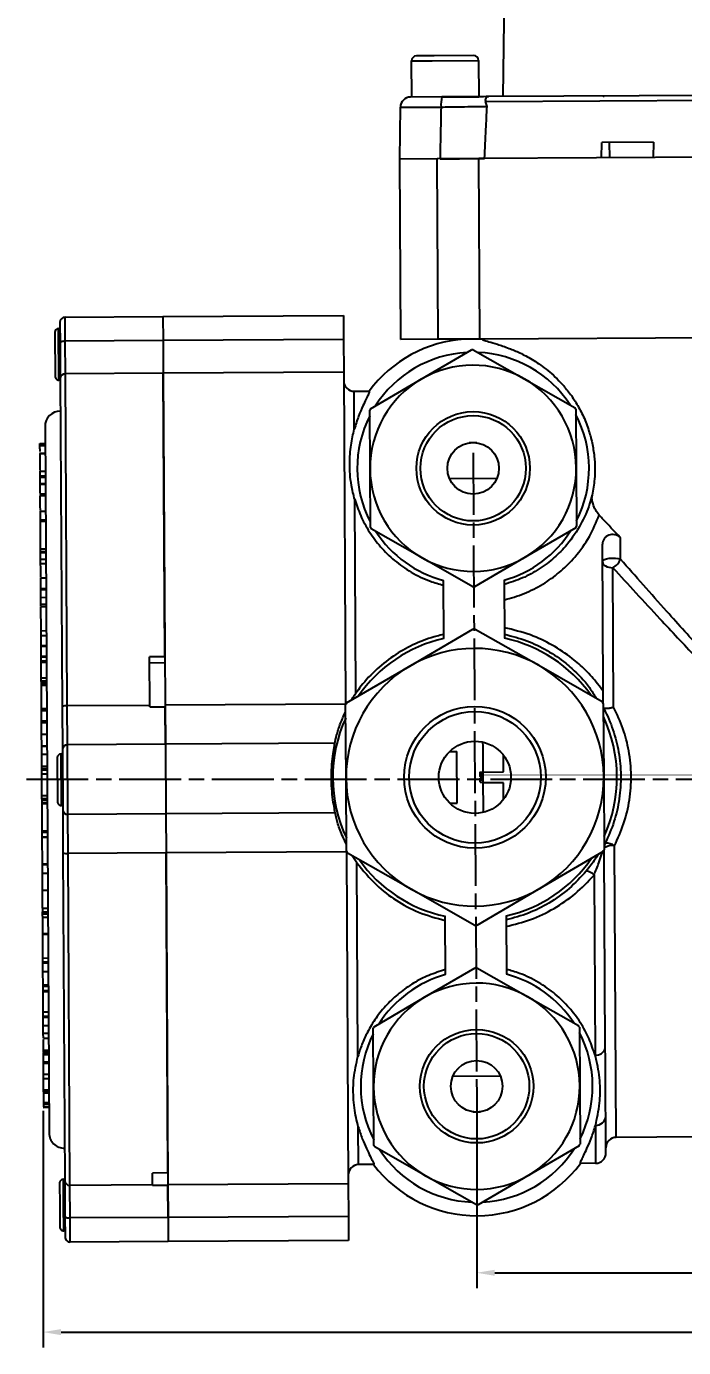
# Model space of a CAD drawing. Header units: millimetres. Extents: x 5231 to 7653, y 7068 to 7959.
# Drawn here: x 6665.6 to 6793.1, y 7515.7 to 7772 of the extents above; entities that cross this region are included whole.
import ezdxf

# ---------------------------------------------------------------- set-up
doc = ezdxf.new("R2010")
doc.units = ezdxf.units.MM
doc.linetypes.add('AM_ISO08W050', pattern=[18, 12, -1.5, 3, -1.5])
for name, color, linetype, lineweight in [('AM_5', 3, 'Continuous', 25), ('AM_7', 4, 'AM_ISO08W050', 25), ('标注', 3, 'Continuous', 13)]:
    doc.layers.add(name, color=color, linetype=linetype, lineweight=lineweight)
doc.styles.add('标注', font='txt.shx', dxfattribs={"height": 5})
doc.dimstyles.new('3.5-0.5', dxfattribs={"dimtxt": 5, "dimasz": 3.5, "dimexe": 3, "dimexo": 0.625, "dimtad": 1, "dimdsep": 46, "dimtxsty": '标注', "dimcen": 3.5, "dimaunit": 1, "dimadec": 0, "dimazin": 2, "dimtfac": 1, "dimtmove": 0, "dimatfit": 3, "dimfxl": 0, "dimarcsym": 0})
doc.dimstyles.new('3.5-0.5$0', dxfattribs={"dimtxt": 5, "dimasz": 3.5, "dimexe": 3, "dimexo": 0.625, "dimtad": 1, "dimdsep": 46, "dimtxsty": '标注', "dimcen": 3.5, "dimaunit": 1, "dimadec": 0, "dimazin": 2, "dimtfac": 1, "dimtmove": 0, "dimatfit": 3, "dimfxl": 0, "dimarcsym": 0})

# ---------------------------------------------------------------- blocks, each defined once
blk = doc.blocks.new('*D5')
at = {"layer": 'Defpoints', "color": 0, "transparency": 16777216}
for p in [(6668.88, 7562.23), (7037.01, 7563.74), (7037.01, 7518.71)]:
    blk.add_point(p, dxfattribs=at)
at = {"layer": '标注', "color": 0, "lineweight": -2, "transparency": 16777216}
for p, q in [((7037.01, 7563.12), (7037.01, 7515.71)), ((6668.88, 7561.61), (6668.88, 7515.71)), ((6672.38, 7518.71), (7033.51, 7518.71))]:
    blk.add_line(p, q, dxfattribs=at)
at = {"layer": '标注', "color": 0, "transparency": 16777216}
for points in [[(6672.38, 7519.29), (6672.38, 7518.12), (6668.88, 7518.71)], [(7033.51, 7519.29), (7033.51, 7518.12), (7037.01, 7518.71)]]:
    blk.add_solid(points, dxfattribs=at)
at = {"layer": '标注', "color": 0, "transparency": 16777216, "insert": (6852.94, 7521.83), "char_height": 5, "attachment_point": 5, "style": '标注'}
blk.add_mtext('370', dxfattribs=at)
blk = doc.blocks.new('*D9')
at = {"layer": 'AM_5', "color": 0, "lineweight": -2, "transparency": 16777216}
for p, q in [((6752.99, 7565.77), (6752.99, 7527.22)), ((6952.98, 7566.91), (6952.98, 7527.22)), ((6756.49, 7530.22), (6949.48, 7530.22))]:
    blk.add_line(p, q, dxfattribs=at)
at = {"layer": 'AM_5', "color": 0, "transparency": 16777216}
for points in [[(6756.49, 7530.8), (6756.49, 7529.63), (6752.99, 7530.22)], [(6949.48, 7530.8), (6949.48, 7529.63), (6952.98, 7530.22)]]:
    blk.add_solid(points, dxfattribs=at)
at = {"layer": 'Defpoints', "color": 0, "transparency": 16777216}
for p in [(6952.98, 7567.53), (6752.99, 7566.39), (6952.98, 7530.22)]:
    blk.add_point(p, dxfattribs=at)
at = {"layer": 'AM_5', "color": 0, "transparency": 16777216, "insert": (6852.98, 7533.34), "char_height": 5, "attachment_point": 5, "style": '标注'}
blk.add_mtext('200', dxfattribs=at)

msp = doc.modelspace()

# ---------------------------------------------------------------- linework, layer by layer
at = {"color": 7, "linetype": 'Continuous', "lineweight": 25}
for p, q in [((6758.149, 7758.355), (6759.67, 7887.892)), ((6740.35, 7765.254), (6744.368, 7765.277)), ((6740.39, 7758.254), (6740.35, 7765.254)), ((6744.744, 7766.279), (6741.344, 7766.259)), ((6744.368, 7765.277), (6753.35, 7765.328)), ((6752.344, 7766.322), (6744.744, 7766.279)), ((6753.35, 7765.328), (6753.39, 7758.328)), ((6746.258, 7758.287), (6740.174, 7758.252)), ((6746.258, 7758.287), (6753.39, 7758.328)), ((6754.7, 7757.388), (6837.08, 7757.858)), ((6754.998, 7756.442), (6754.7, 7757.388)), ((6839.818, 7758.821), (6755.322, 7758.339)), ((6738.068, 7746.24), (6738.186, 7756.276)), ((6738.186, 7756.276), (6746.08, 7756.321)), ((6777.209, 7746.464), (6777.303, 7749.464)), ((6787.298, 7749.521), (6777.303, 7749.464)), ((6778.726, 7749.472), (6778.744, 7746.473)), ((6787.298, 7749.521), (6787.204, 7746.521)), ((6835.068, 7746.794), (6753.395, 7746.328)), ((6745.349, 7746.282), (6738.068, 7746.24)), ((6745.349, 7746.282), (6738.068, 7746.24)), ((6738.268, 7711.241), (6738.068, 7746.24)), ((6753.395, 7746.328), (6745.349, 7746.282)), ((6745.549, 7711.282), (6745.349, 7746.282)), ((6753.595, 7711.328), (6753.395, 7746.328)), ((6692.132, 7715.677), (6727.132, 7715.877)), ((6727.132, 7715.877), (6727.158, 7711.209)), ((6671.895, 7713.362), (6672.145, 7713.363)), ((6671.952, 7703.362), (6671.895, 7713.362)), ((6672.138, 7714.563), (6672.161, 7710.543)), ((6673.133, 7715.569), (6692.132, 7715.677)), ((6673.159, 7710.901), (6673.133, 7715.569)), ((6692.132, 7715.677), (6692.159, 7711.009)), ((6671.149, 7712.608), (6671.198, 7704.108)), ((6692.159, 7711.009), (6673.159, 7710.901)), ((6673.195, 7704.578), (6673.159, 7710.901)), ((6727.158, 7711.209), (6692.159, 7711.009)), ((6692.159, 7711.009), (6692.195, 7704.687)), ((6727.158, 7711.209), (6727.194, 7704.887)), ((6745.549, 7711.282), (6738.268, 7711.241)), ((6753.595, 7711.328), (6745.549, 7711.282)), ((6835.268, 7711.795), (6753.595, 7711.328)), ((6672.161, 7710.543), (6672.201, 7703.589)), ((6742.202, 7703.515), (6752.006, 7709.25)), ((6752.334, 7709.252), (6762.202, 7703.63)), ((6672.202, 7703.363), (6671.952, 7703.362)), ((6672.201, 7703.589), (6672.564, 7639.998)), ((6692.195, 7704.687), (6673.195, 7704.578)), ((6673.563, 7640.183), (6673.195, 7704.578)), ((6727.194, 7704.887), (6692.195, 7704.687)), ((6692.195, 7704.687), (6692.563, 7640.291)), ((6692.509, 7649.677), (6692.195, 7704.687)), ((6727.194, 7704.887), (6727.562, 7640.491)), ((6732.399, 7697.78), (6742.202, 7703.515)), ((6762.202, 7703.63), (6772.071, 7698.007)), ((6729.216, 7701.189), (6732.128, 7701.206)), ((6729.257, 7693.848), (6729.216, 7701.189)), ((6732.302, 7686.138), (6732.237, 7697.496)), ((6772.236, 7697.724), (6772.301, 7686.366)), ((6669.254, 7694.346), (6670.036, 7557.349)), ((6668.273, 7691.036), (6669.273, 7691.042)), ((6668.275, 7690.645), (6668.273, 7691.036)), ((6668.275, 7690.645), (6669.275, 7690.65)), ((6753.012, 7691.201), (6751.534, 7691.193)), ((6668.158, 7689.182), (6669.283, 7689.189)), ((6668.284, 7689.092), (6669.284, 7689.098)), ((6668.303, 7685.719), (6669.303, 7685.725)), ((6668.308, 7684.774), (6668.303, 7685.719)), ((6732.366, 7674.78), (6732.302, 7686.138)), ((6772.301, 7686.366), (6772.366, 7675.009)), ((6668.308, 7684.774), (6669.308, 7684.779)), ((6668.31, 7684.496), (6668.308, 7684.774)), ((6668.31, 7684.496), (6669.31, 7684.502)), ((6668.317, 7683.331), (6668.31, 7684.496)), ((6668.317, 7683.331), (6669.317, 7683.337)), ((6668.317, 7683.188), (6668.317, 7683.331)), ((6668.317, 7683.188), (6669.317, 7683.194)), ((6668.327, 7681.479), (6668.317, 7683.188)), ((6747.701, 7684.294), (6756.924, 7684.347)), ((6748.868, 7682.708), (6748.775, 7682.707)), ((6748.868, 7682.617), (6748.868, 7682.708)), ((6668.325, 7681.818), (6668.2, 7681.818)), ((6668.203, 7681.33), (6669.328, 7681.336)), ((6668.334, 7680.225), (6668.209, 7680.224)), ((6668.33, 7680.986), (6669.33, 7680.992)), ((6729.55, 7642.63), (6729.335, 7680.207)), ((6668.347, 7677.943), (6669.347, 7677.948)), ((6668.357, 7676.257), (6668.347, 7677.943)), ((6668.357, 7676.257), (6669.357, 7676.263)), ((6668.358, 7676.014), (6668.357, 7676.257)), ((6668.358, 7676.014), (6669.358, 7676.02)), ((6668.389, 7670.649), (6668.358, 7676.014)), ((6668.376, 7672.938), (6668.251, 7672.937)), ((6742.4, 7668.875), (6732.532, 7674.498)), ((6772.204, 7674.724), (6762.4, 7668.989)), ((6780.918, 7668.607), (6780.885, 7672.778)), ((6668.394, 7669.794), (6668.269, 7669.794)), ((6668.389, 7670.649), (6669.389, 7670.655)), ((6668.392, 7670.106), (6669.392, 7670.112)), ((6668.393, 7669.904), (6668.392, 7670.106)), ((6668.393, 7669.904), (6669.393, 7669.91)), ((6668.401, 7668.627), (6668.393, 7669.904)), ((6777.549, 7643.004), (6777.386, 7671.511)), ((6668.276, 7668.612), (6669.401, 7668.619)), ((6668.401, 7668.627), (6669.401, 7668.632)), ((6668.405, 7667.814), (6669.405, 7667.819)), ((6752.269, 7663.252), (6742.4, 7668.875)), ((6762.4, 7668.989), (6752.596, 7663.254)), ((6668.421, 7664.985), (6669.421, 7664.99)), ((6668.433, 7662.927), (6668.421, 7664.985)), ((6746.59, 7653.218), (6746.526, 7664.514)), ((6758.325, 7664.582), (6758.389, 7653.285)), ((6779.566, 7639.926), (6779.412, 7666.977)), ((6668.433, 7662.927), (6669.433, 7662.933)), ((6668.434, 7662.746), (6668.433, 7662.927)), ((6668.434, 7662.746), (6669.434, 7662.752)), ((6668.443, 7661.221), (6668.434, 7662.746)), ((6668.443, 7661.169), (6668.318, 7661.168)), ((6668.443, 7661.221), (6669.443, 7661.226)), ((6668.45, 7659.893), (6668.443, 7661.221)), ((6668.45, 7659.893), (6669.45, 7659.899)), ((6668.452, 7659.596), (6668.45, 7659.893)), ((6668.453, 7659.421), (6669.453, 7659.427)), ((6668.48, 7654.754), (6668.453, 7659.421)), ((6668.463, 7657.637), (6668.338, 7657.636)), ((6668.473, 7655.969), (6668.348, 7655.968)), ((6668.48, 7654.754), (6669.48, 7654.76)), ((6668.485, 7653.8), (6668.48, 7654.754)), ((6740.02, 7647.9), (6752.275, 7655.069)), ((6752.684, 7655.072), (6765.02, 7648.043)), ((6668.485, 7653.8), (6669.485, 7653.806)), ((6668.496, 7651.874), (6668.485, 7653.8)), ((6668.496, 7651.874), (6669.496, 7651.88)), ((6668.497, 7651.757), (6668.496, 7651.874)), ((6668.497, 7651.757), (6669.497, 7651.762)), ((6668.508, 7649.794), (6668.497, 7651.757)), ((6668.508, 7649.794), (6669.508, 7649.799)), ((6668.509, 7649.697), (6668.508, 7649.794)), ((6668.509, 7649.697), (6669.509, 7649.703)), ((6668.513, 7648.936), (6668.509, 7649.697)), ((6692.509, 7649.677), (6689.509, 7649.66)), ((6689.563, 7640.274), (6689.509, 7649.66)), ((6668.52, 7647.79), (6668.395, 7647.789)), ((6668.513, 7648.936), (6669.513, 7648.942)), ((6668.515, 7648.647), (6668.513, 7648.936)), ((6668.515, 7648.647), (6669.515, 7648.653)), ((6668.532, 7645.592), (6668.515, 7648.647)), ((6689.516, 7648.543), (6692.515, 7648.561)), ((6727.766, 7640.732), (6740.02, 7647.9)), ((6765.02, 7648.043), (6777.355, 7641.015)), ((6668.532, 7645.592), (6669.532, 7645.598)), ((6668.532, 7645.556), (6668.532, 7645.592)), ((6668.535, 7645.003), (6669.535, 7645.008)), ((6668.538, 7644.618), (6668.535, 7645.003)), ((6668.538, 7644.618), (6669.538, 7644.623)), ((6668.538, 7644.5), (6668.538, 7644.618)), ((6668.538, 7644.5), (6669.538, 7644.506)), ((6668.54, 7644.195), (6668.538, 7644.5)), ((6668.54, 7644.195), (6669.54, 7644.2)), ((6668.566, 7639.694), (6668.54, 7644.195)), ((6668.566, 7639.573), (6668.441, 7639.572)), ((6668.566, 7639.694), (6669.566, 7639.699)), ((6668.566, 7639.564), (6668.566, 7639.694)), ((6668.566, 7639.564), (6669.566, 7639.57)), ((6668.568, 7639.258), (6668.566, 7639.564)), ((6668.568, 7639.258), (6669.568, 7639.264)), ((6668.58, 7637.266), (6668.568, 7639.258)), ((6672.564, 7639.998), (6672.612, 7631.669)), ((6689.563, 7640.274), (6673.563, 7640.183)), ((6673.606, 7632.611), (6673.563, 7640.183)), ((6689.564, 7639.987), (6689.563, 7640.274)), ((6689.564, 7639.987), (6692.564, 7640.004)), ((6727.562, 7640.491), (6692.563, 7640.291)), ((6692.563, 7640.291), (6692.606, 7632.719)), ((6692.606, 7632.719), (6692.564, 7640.004)), ((6727.644, 7626.179), (6727.563, 7640.376)), ((6777.562, 7640.661), (6777.643, 7626.464)), ((6668.58, 7637.266), (6669.58, 7637.272)), ((6668.581, 7636.96), (6668.58, 7637.266)), ((6668.581, 7636.96), (6669.581, 7636.966)), ((6668.594, 7634.678), (6668.581, 7636.96)), ((6668.594, 7634.678), (6669.594, 7634.684)), ((6668.607, 7632.389), (6668.594, 7634.678)), ((6668.607, 7632.389), (6669.607, 7632.395)), ((6668.608, 7632.36), (6668.607, 7632.389)), ((6668.608, 7632.36), (6669.608, 7632.366)), ((6668.617, 7630.777), (6668.608, 7632.36)), ((6672.612, 7631.669), (6672.678, 7620.061)), ((6692.606, 7632.719), (6673.606, 7632.611)), ((6673.683, 7619.13), (6673.606, 7632.611)), ((6725.469, 7632.907), (6692.606, 7632.719)), ((6692.606, 7632.719), (6692.683, 7619.239)), ((6747.716, 7631.293), (6749.161, 7631.302)), ((6749.218, 7621.302), (6749.161, 7631.302)), ((6754.151, 7633.157), (6754.155, 7632.33)), ((6754.155, 7632.33), (6754.184, 7627.33)), ((6668.617, 7630.777), (6669.617, 7630.783)), ((6668.63, 7628.489), (6668.617, 7630.777)), ((6671.621, 7630.109), (6671.669, 7621.609)), ((6672.366, 7630.863), (6672.616, 7630.865)), ((6672.423, 7620.863), (6672.366, 7630.863)), ((6758.184, 7627.353), (6758.165, 7630.624)), ((6668.633, 7627.832), (6668.508, 7627.832)), ((6668.63, 7628.489), (6669.63, 7628.494)), ((6668.63, 7628.46), (6668.63, 7628.489)), ((6668.63, 7628.46), (6669.63, 7628.465)), ((6668.63, 7628.417), (6668.63, 7628.46)), ((6668.633, 7627.997), (6669.633, 7628.003)), ((6668.634, 7627.789), (6668.633, 7627.997)), ((6668.634, 7627.789), (6669.634, 7627.795)), ((6668.634, 7627.762), (6668.634, 7627.789)), ((6668.634, 7627.762), (6669.634, 7627.768)), ((6668.638, 7626.979), (6668.634, 7627.762)), ((6668.638, 7626.979), (6669.638, 7626.985)), ((6668.662, 7622.787), (6668.638, 7626.979)), ((6727.725, 7611.982), (6727.644, 7626.179)), ((6753.684, 7627.315), (6754.184, 7627.318)), ((6753.684, 7627.306), (6754.184, 7627.309)), ((6753.684, 7627.248), (6753.684, 7627.306)), ((6753.684, 7627.248), (6754.184, 7627.251)), ((6753.685, 7627.219), (6754.185, 7627.221)), ((6753.685, 7627.189), (6753.685, 7627.219)), ((6753.685, 7627.189), (6754.185, 7627.192)), ((6753.687, 7626.79), (6753.685, 7627.189)), ((6753.687, 7626.782), (6754.187, 7626.785)), ((6753.687, 7626.765), (6754.187, 7626.768)), ((6753.687, 7626.75), (6753.687, 7626.765)), ((6753.687, 7626.75), (6754.187, 7626.753)), ((6753.687, 7626.723), (6753.687, 7626.75)), ((6753.687, 7626.723), (6754.187, 7626.725)), ((6753.688, 7626.693), (6754.188, 7626.696)), ((6753.688, 7626.681), (6754.188, 7626.684)), ((6754.188, 7626.682), (6753.688, 7626.679)), ((6753.689, 7626.471), (6753.688, 7626.667)), ((6753.689, 7626.471), (6754.189, 7626.473)), ((6754.189, 7626.445), (6753.689, 7626.442)), ((6753.691, 7626.151), (6754.191, 7626.153)), ((6754.184, 7627.33), (6758.184, 7627.353)), ((6754.184, 7627.33), (6754.195, 7625.33)), ((6777.643, 7626.464), (6777.724, 7612.267)), ((6753.693, 7625.808), (6754.193, 7625.811)), ((6753.695, 7625.4), (6754.195, 7625.402)), ((6754.195, 7625.33), (6755.395, 7625.337)), ((6754.195, 7625.33), (6754.224, 7620.33)), ((6755.395, 7625.337), (6755.396, 7625.23)), ((6758.196, 7625.246), (6755.396, 7625.23)), ((6758.214, 7622.083), (6758.196, 7625.246)), ((6668.662, 7622.787), (6669.662, 7622.793)), ((6668.666, 7622.198), (6668.662, 7622.787)), ((6668.666, 7622.198), (6669.666, 7622.204)), ((6668.666, 7622.162), (6668.666, 7622.198)), ((6668.666, 7622.162), (6669.666, 7622.168)), ((6668.668, 7621.854), (6668.666, 7622.162)), ((6668.668, 7621.854), (6669.668, 7621.859)), ((6668.671, 7621.341), (6669.671, 7621.347)), ((6668.671, 7621.266), (6668.671, 7621.341)), ((6668.671, 7621.266), (6669.671, 7621.272)), ((6668.671, 7621.23), (6668.671, 7621.266)), ((6668.671, 7621.23), (6669.671, 7621.235)), ((6668.701, 7615.922), (6668.671, 7621.23)), ((6747.773, 7621.294), (6749.218, 7621.302)), ((6672.673, 7620.865), (6672.423, 7620.863)), ((6672.678, 7620.061), (6672.725, 7611.731)), ((6692.683, 7619.239), (6673.683, 7619.13)), ((6673.726, 7611.558), (6673.683, 7619.13)), ((6725.546, 7619.426), (6692.683, 7619.239)), ((6692.683, 7619.239), (6692.726, 7611.667)), ((6754.224, 7620.33), (6754.229, 7619.503)), ((6668.696, 7616.845), (6668.571, 7616.844)), ((6668.575, 7616.182), (6668.7, 7616.183)), ((6668.701, 7615.922), (6669.701, 7615.928)), ((6668.703, 7615.691), (6668.701, 7615.922)), ((6668.703, 7615.691), (6669.703, 7615.697)), ((6668.703, 7615.683), (6669.703, 7615.689)), ((6668.708, 7614.764), (6668.703, 7615.683)), ((6668.708, 7614.764), (6669.708, 7614.77)), ((6668.708, 7614.697), (6668.708, 7614.764)), ((6668.708, 7614.697), (6669.708, 7614.703)), ((6668.738, 7609.54), (6668.708, 7614.697)), ((6777.938, 7613.543), (6777.936, 7613.599)), ((6672.725, 7611.731), (6673.089, 7548.141)), ((6692.726, 7611.667), (6673.726, 7611.558)), ((6674.094, 7547.162), (6673.726, 7611.558)), ((6727.726, 7611.866), (6692.726, 7611.667)), ((6692.726, 7611.667), (6693.094, 7547.271)), ((6693.081, 7549.571), (6692.726, 7611.667)), ((6727.726, 7611.866), (6728.093, 7547.471)), ((6740.267, 7604.6), (6727.932, 7611.628)), ((6729.738, 7609.75), (6728.839, 7611.111)), ((6777.521, 7611.911), (6765.267, 7604.743)), ((6777.943, 7573.888), (6777.724, 7612.267)), ((6780.043, 7556.477), (6779.72, 7613.025)), ((6668.738, 7609.54), (6669.738, 7609.546)), ((6668.739, 7609.417), (6668.738, 7609.54)), ((6668.739, 7609.417), (6669.739, 7609.423)), ((6668.748, 7607.705), (6668.739, 7609.417)), ((6729.952, 7572.174), (6729.738, 7609.75)), ((6668.748, 7607.705), (6669.748, 7607.71)), ((6668.767, 7604.396), (6668.748, 7607.705)), ((6775.752, 7607.332), (6775.952, 7572.436)), ((6668.767, 7604.396), (6669.767, 7604.402)), ((6668.787, 7600.917), (6668.767, 7604.396)), ((6752.603, 7597.572), (6740.267, 7604.6)), ((6765.267, 7604.743), (6753.012, 7597.574)), ((6668.787, 7600.917), (6669.787, 7600.923)), ((6668.788, 7600.848), (6668.791, 7600.212)), ((6668.791, 7600.202), (6669.791, 7600.207)), ((6668.792, 7600.048), (6668.791, 7600.202)), ((6668.792, 7600.048), (6669.792, 7600.053)), ((6668.793, 7599.82), (6668.792, 7600.048)), ((6668.793, 7599.82), (6669.793, 7599.826)), ((6668.797, 7599.21), (6669.797, 7599.215)), ((6668.815, 7596.035), (6668.797, 7599.21)), ((6746.962, 7588.061), (6746.898, 7599.358)), ((6758.697, 7599.425), (6758.761, 7588.129)), ((6668.815, 7596.035), (6669.815, 7596.041)), ((6668.816, 7595.883), (6668.815, 7596.035)), ((6668.816, 7595.883), (6669.816, 7595.889)), ((6668.842, 7591.265), (6668.816, 7595.883)), ((6668.842, 7591.265), (6669.842, 7591.271)), ((6668.846, 7590.541), (6668.842, 7591.265)), ((6668.846, 7590.541), (6669.846, 7590.546)), ((6668.847, 7590.356), (6668.846, 7590.541)), ((6668.847, 7590.356), (6669.847, 7590.361)), ((6668.857, 7588.661), (6668.847, 7590.356)), ((6668.857, 7588.661), (6669.857, 7588.666)), ((6668.872, 7586.075), (6668.857, 7588.661)), ((6742.887, 7583.654), (6752.691, 7589.389)), ((6753.018, 7589.391), (6762.887, 7583.768)), ((6668.872, 7586.075), (6669.872, 7586.081)), ((6668.873, 7585.821), (6668.872, 7586.075)), ((6668.873, 7585.821), (6669.873, 7585.827)), ((6668.878, 7584.983), (6668.873, 7585.821)), ((6668.878, 7584.983), (6669.878, 7584.989)), ((6668.879, 7584.773), (6668.878, 7584.983)), ((6668.879, 7584.773), (6669.879, 7584.779)), ((6668.902, 7580.843), (6668.879, 7584.773)), ((6733.083, 7577.919), (6742.887, 7583.654)), ((6762.887, 7583.768), (6772.755, 7578.146)), ((6668.775, 7581.115), (6668.9, 7581.116)), ((6668.905, 7580.251), (6668.78, 7580.25)), ((6668.902, 7580.843), (6669.902, 7580.849)), ((6668.907, 7580), (6668.902, 7580.843)), ((6668.907, 7580), (6669.907, 7580.006)), ((6668.908, 7579.771), (6668.907, 7580)), ((6668.908, 7579.771), (6669.908, 7579.777)), ((6668.917, 7578.145), (6668.908, 7579.771)), ((6668.917, 7578.145), (6669.917, 7578.151)), ((6668.925, 7576.697), (6668.917, 7578.145)), ((6732.986, 7566.277), (6732.921, 7577.634)), ((6772.921, 7577.863), (6772.985, 7566.505)), ((6668.922, 7577.296), (6668.797, 7577.295)), ((6668.925, 7576.697), (6669.925, 7576.703)), ((6668.931, 7575.707), (6668.925, 7576.697)), ((6668.931, 7575.707), (6669.931, 7575.712)), ((6669.947, 7572.949), (6668.822, 7572.943)), ((6668.944, 7573.417), (6669.944, 7573.422)), ((6668.948, 7572.818), (6669.948, 7572.823)), ((6668.949, 7572.515), (6669.949, 7572.521)), ((6668.957, 7571.146), (6668.95, 7572.487)), ((6668.957, 7571.146), (6669.957, 7571.151)), ((6668.959, 7570.88), (6668.957, 7571.146)), ((6668.959, 7570.88), (6669.959, 7570.886)), ((6668.971, 7568.717), (6668.959, 7570.88)), ((6749.419, 7569.895), (6749.512, 7569.896)), ((6749.512, 7569.896), (6749.511, 7569.987)), ((6668.971, 7568.717), (6669.971, 7568.722)), ((6668.976, 7567.876), (6668.971, 7568.717)), ((6668.976, 7567.876), (6669.976, 7567.882)), ((6668.988, 7565.726), (6668.976, 7567.876)), ((6757.586, 7568.349), (6748.363, 7568.296)), ((6668.988, 7565.726), (6669.988, 7565.732)), ((6668.989, 7565.5), (6668.988, 7565.726)), ((6668.989, 7565.5), (6669.989, 7565.505)), ((6668.99, 7565.38), (6668.989, 7565.5)), ((6668.99, 7565.38), (6669.99, 7565.386)), ((6668.992, 7565.087), (6668.99, 7565.38)), ((6668.992, 7565.087), (6669.992, 7565.093)), ((6669.002, 7563.261), (6668.992, 7565.087)), ((6733.051, 7554.919), (6732.986, 7566.277)), ((6772.985, 7566.505), (6773.05, 7555.147)), ((6670.008, 7562.24), (6668.883, 7562.233)), ((6669.002, 7563.261), (6670.002, 7563.267)), ((6669.003, 7563.177), (6669.002, 7563.261)), ((6669.002, 7563.211), (6670.002, 7563.217)), ((6669.004, 7562.907), (6669.002, 7563.211)), ((6669.004, 7562.907), (6670.004, 7562.913)), ((6669.007, 7562.377), (6669.004, 7562.907)), ((6669.007, 7562.377), (6670.007, 7562.383)), ((6752.275, 7561.442), (6753.753, 7561.45)), ((6778.06, 7553.465), (6778.019, 7560.611)), ((6730.072, 7551.191), (6730.03, 7558.533)), ((6776.029, 7558.795), (6776.071, 7551.454)), ((6743.085, 7549.014), (6733.216, 7554.636)), ((6772.888, 7554.863), (6763.084, 7549.128)), ((6795.823, 7556.567), (6780.043, 7556.477)), ((6693.081, 7549.571), (6690.081, 7549.554)), ((6690.094, 7547.254), (6690.081, 7549.554)), ((6732.985, 7551.208), (6730.072, 7551.191)), ((6776.071, 7551.454), (6773.159, 7551.437)), ((6672.092, 7547.61), (6672.116, 7543.36)), ((6672.837, 7548.365), (6673.087, 7548.366)), ((6672.866, 7543.365), (6672.837, 7548.365)), ((6673.089, 7548.141), (6673.128, 7541.186)), ((6690.094, 7547.254), (6674.094, 7547.162)), ((6674.13, 7540.84), (6674.094, 7547.162)), ((6690.094, 7547.197), (6690.094, 7547.254)), ((6690.094, 7547.197), (6693.094, 7547.214)), ((6728.093, 7547.471), (6693.094, 7547.271)), ((6693.094, 7547.271), (6693.13, 7540.949)), ((6693.13, 7540.949), (6693.094, 7547.214)), ((6728.093, 7547.471), (6728.129, 7541.148)), ((6752.953, 7543.391), (6743.085, 7549.014)), ((6763.084, 7549.128), (6753.281, 7543.393)), ((6672.116, 7543.36), (6672.14, 7539.11)), ((6672.894, 7538.365), (6672.866, 7543.365)), ((6673.128, 7541.186), (6673.151, 7537.166)), ((6693.13, 7540.949), (6674.13, 7540.84)), ((6674.157, 7536.172), (6674.13, 7540.84)), ((6728.129, 7541.148), (6693.13, 7540.949)), ((6693.13, 7540.949), (6693.157, 7536.28)), ((6728.129, 7541.148), (6728.156, 7536.48)), ((6673.144, 7538.366), (6672.894, 7538.365)), ((6728.156, 7536.48), (6693.157, 7536.28)), ((6693.157, 7536.28), (6674.157, 7536.172))]:
    msp.add_line(p, q, dxfattribs=at)
at = {"color": 7, "linetype": 'Continuous', "lineweight": 25, "flags": 128}
for points in [[(6673.159, 7710.901), (6672.964, 7710.893), (6672.777, 7710.872), (6672.604, 7710.838), (6672.453, 7710.794), (6672.329, 7710.74), (6672.237, 7710.678), (6672.18, 7710.612), (6672.161, 7710.543)], [(6754.035, 7711.303), (6754.035, 7711.306), (6754.035, 7711.31), (6754.035, 7711.313), (6754.035, 7711.317), (6754.034, 7711.32), (6754.034, 7711.324), (6754.034, 7711.327), (6754.034, 7711.331)], [(6777.405, 7668.123), (6777.496, 7668.336), (6777.761, 7668.531), (6778.177, 7668.689), (6778.706, 7668.797), (6779.298, 7668.843), (6779.901, 7668.825), (6780.458, 7668.744), (6780.918, 7668.607)], [(6777.405, 7668.123), (6777.445, 7667.897), (6777.56, 7667.681), (6777.746, 7667.482), (6777.996, 7667.308), (6778.3, 7667.166), (6778.646, 7667.061), (6779.021, 7666.997), (6779.412, 7666.977)], [(6673.128, 7541.186), (6673.148, 7541.118), (6673.205, 7541.052), (6673.298, 7540.992), (6673.423, 7540.939), (6673.574, 7540.896), (6673.747, 7540.865), (6673.935, 7540.846), (6674.13, 7540.84)]]:
    msp.add_lwpolyline(points, dxfattribs=at)
at = {"color": 7, "linetype": 'Continuous', "lineweight": 25}
for centre, radius in [((6752.301, 7686.252), 11), ((6752.301, 7686.252), 10.217), ((6752.301, 7686.252), 5), ((6752.643, 7626.322), 13.75), ((6752.643, 7626.322), 12.771), ((6752.643, 7626.322), 7), ((6752.986, 7566.391), 11), ((6752.986, 7566.391), 10.217), ((6752.986, 7566.391), 5)]:
    msp.add_circle(centre, radius, dxfattribs=at)
for centre, radius, start, end in [((6741.35, 7765.259), 1, 90.32718, 180.32718), ((6752.35, 7765.322), 1, 0.32718, 90.32718), ((6740.186, 7756.253), 2, 90.32718, 179.32718), ((6751.406, 7756.833), 5.35, 164.22338, 185.48552), ((6671.899, 7712.612), 0.75, 90.32718, 180.32718), ((6673.138, 7714.569), 1, 90.32718, 180.32718), ((6752.301, 7686.252), 25.111, 93.65538, 143.4518), ((6752.301, 7686.252), 25.111, 86.03979, 86.99898), ((6752.301, 7686.252), 22.492, 93.10023, 147.55413), ((6752.301, 7686.252), 23, 89.91903, 90.73533), ((6752.301, 7686.252), 22.492, 33.10023, 87.55413), ((6752.301, 7686.252), 20, 60.32718, 120.32718), ((6671.948, 7704.112), 0.75, 180.32718, 270.32718), ((6673.193, 7703.586), 0.992, 89.86502, 179.85744), ((6729.204, 7703.189), 2, 180.32718, 270.32718), ((6752.301, 7686.252), 20, 120.32718, 180.32718), ((6752.301, 7686.252), 20, 0.32718, 60.32718), ((6752.301, 7686.252), 23, 29.91903, 30.73533), ((6672.254, 7694.364), 3, 90.32718, 180.32718), ((6752.301, 7686.252), 22.492, 153.10023, 207.55413), ((6752.301, 7686.252), 23, 149.91903, 150.73533), ((6752.301, 7686.252), 22.492, 333.10023, 27.55413), ((6752.301, 7686.252), 20, 180.32718, 240.32718), ((6752.301, 7686.252), 20, 300.32718, 0.32718), ((6752.301, 7686.252), 23, 209.91903, 210.73533), ((6752.301, 7686.252), 23, 329.91903, 330.73533), ((6752.301, 7686.252), 22.492, 213.10023, 255.12119), ((6752.301, 7686.252), 22.492, 285.53317, 327.55413), ((6752.301, 7686.252), 20, 240.32718, 300.32718), ((6777.559, 7670.202), 3.719, 299.88086, 334.601), ((6752.301, 7686.252), 23, 269.91903, 270.73533), ((6752.643, 7626.322), 28.75, 89.91903, 90.73533), ((6752.643, 7626.322), 27.569, 102.6833, 145.25906), ((6752.643, 7626.322), 27.569, 35.3953, 77.97106), ((6752.643, 7626.322), 25, 60.32718, 120.32718), ((6752.643, 7626.322), 25, 120.32718, 180.32718), ((6752.643, 7626.322), 25, 0.32718, 60.32718), ((6673.33, 7638.65), 1.551, 81.34821, 119.59275), ((6752.643, 7626.322), 28.75, 149.91903, 150.73533), ((6752.643, 7626.322), 28.75, 29.91903, 30.73533), ((6752.643, 7626.322), 27.569, 155.3953, 205.25906), ((6752.643, 7626.322), 27.569, 335.3953, 25.25906), ((6673.581, 7631.641), 0.97, 88.50043, 178.37578), ((6672.371, 7630.113), 0.75, 90.32718, 180.32718), ((6752.643, 7626.322), 25, 180.32718, 240.32718), ((6752.643, 7626.322), 25, 300.32718, 0.32718), ((6672.419, 7621.613), 0.75, 180.32718, 270.32718), ((6673.647, 7620.099), 0.97, 182.27858, 272.15393), ((6779.716, 7612.7), 1.994, 153.21616, 180.32526), ((6779.716, 7612.641), 1.994, 153.1168, 180.32526), ((6778.025, 7610.514), 3.03, 55.98155, 91.65073), ((6673.476, 7613.088), 1.551, 241.06161, 279.30615), ((6752.643, 7626.322), 28.75, 209.91903, 210.73533), ((6752.643, 7626.322), 28.75, 329.91903, 330.73533), ((6779.255, 7610.132), 2.93, 80.86838, 121.53989), ((6752.643, 7626.322), 27.569, 215.3953, 257.97106), ((6752.643, 7626.322), 27.569, 282.6833, 325.25906), ((6773.944, 7605.675), 2.453, 42.4958, 83.37), ((6752.643, 7626.322), 25, 240.32718, 300.32718), ((6752.643, 7626.322), 28.75, 269.91903, 270.73533), ((6752.986, 7566.391), 22.492, 105.53317, 147.55413), ((6752.986, 7566.391), 23, 89.91903, 90.73533), ((6752.986, 7566.391), 22.492, 33.10023, 75.12119), ((6752.986, 7566.391), 20, 60.32718, 120.32718), ((6752.986, 7566.391), 20, 120.32718, 180.32718), ((6752.986, 7566.391), 20, 0.32718, 60.32718), ((6752.986, 7566.391), 23, 149.91903, 150.73533), ((6752.986, 7566.391), 23, 29.91903, 30.73533), ((6752.986, 7566.391), 22.492, 153.10023, 207.55413), ((6752.986, 7566.391), 22.492, 333.10023, 27.55413), ((6776.182, 7574.212), 1.791, 262.60493, 349.57471), ((6752.986, 7566.391), 20, 180.32718, 240.32718), ((6752.986, 7566.391), 20, 300.32718, 0.32718), ((6776.112, 7560.703), 1.91, 267.53299, 357.22952), ((6673.036, 7557.366), 3, 180.32718, 270.32718), ((6752.986, 7566.391), 23, 209.91903, 210.73533), ((6752.986, 7566.391), 23, 329.91903, 330.73533), ((6780.054, 7554.477), 2, 90.32718, 180.32718), ((6752.986, 7566.391), 22.492, 213.10023, 267.55413), ((6752.986, 7566.391), 22.492, 273.10023, 327.55413), ((6776.06, 7553.454), 2, 270.32718, 0.32718), ((6730.084, 7549.191), 2, 90.32718, 180.32718), ((6752.986, 7566.391), 25.111, 217.20256, 323.4518), ((6672.842, 7547.615), 0.75, 90.32718, 180.32718), ((6674.081, 7548.154), 0.992, 180.79692, 270.78934), ((6752.986, 7566.391), 20, 240.32718, 300.32718), ((6752.986, 7566.391), 23, 269.91903, 270.73533), ((6672.89, 7539.115), 0.75, 180.32718, 270.32718), ((6674.151, 7537.172), 1, 180.32718, 270.32718)]:
    msp.add_arc(centre, radius, start, end, dxfattribs=at)
for points, knots in [([(6755.322, 7758.339), (6754.668, 7758.335), (6753.367, 7758.328), (6751.033, 7758.314), (6748.624, 7758.301), (6747.048, 7758.292), (6746.258, 7758.287)], [0, 0, 0, 0, 0.2818719, 0.5606521, 0.7796601, 1, 1, 1, 1]), ([(6755.322, 7758.339), (6755.315, 7758.339), (6755.305, 7758.34), (6755.221, 7758.326), (6755.032, 7758.276), (6754.769, 7758.088), (6754.634, 7757.692), (6754.679, 7757.483), (6754.7, 7757.384)], [0, 0, 0, 0, 0.1242574, 0.1869719, 0.1977105, 0.5021262, 0.7642666, 1, 1, 1, 1]), ([(6777.544, 7758.451), (6777.548, 7758.441), (6777.558, 7758.421), (6777.668, 7758.444), (6777.727, 7758.456)], [0, 0, 0, 0, 0.4605341, 1, 1, 1, 1]), ([(6746.08, 7756.321), (6746.045, 7754.448), (6745.981, 7751.102), (6745.916, 7747.757), (6745.888, 7746.285)], [0, 0, 0, 0, 0.56, 1, 1, 1, 1]), ([(6746.08, 7756.321), (6747.153, 7756.338), (6749.299, 7756.371), (6752.041, 7756.409), (6754.129, 7756.436), (6754.708, 7756.44), (6754.998, 7756.442)], [0, 0, 0, 0, 0.2500471, 0.50006, 0.7503071, 1, 1, 1, 1]), ([(6754.539, 7746.334), (6754.624, 7748.221), (6754.778, 7751.59), (6754.93, 7754.959), (6754.998, 7756.442)], [0, 0, 0, 0, 0.56, 1, 1, 1, 1]), ([(6745.888, 7746.285), (6746.933, 7746.291), (6749.022, 7746.303), (6751.67, 7746.318), (6753.692, 7746.329), (6754.256, 7746.333), (6754.539, 7746.334)], [0, 0, 0, 0, 0.2500652, 0.4994456, 0.7493864, 1, 1, 1, 1]), ([(6754.035, 7711.303), (6754.105, 7711.236), (6754.243, 7711.101), (6755.281, 7710.828), (6756.914, 7710.356), (6758.996, 7709.655), (6761.323, 7708.701), (6763.72, 7707.44), (6766.414, 7705.635), (6768.847, 7703.445), (6770.816, 7701.138), (6772.276, 7699.046), (6773.611, 7696.597), (6774.684, 7693.951), (6775.419, 7691.231), (6775.824, 7688.699), (6775.949, 7686.323), (6775.871, 7683.747), (6775.579, 7682.072), (6775.403, 7681.057)], [0, 0, 0, 0, 0.0982074, 0.1967841, 0.2952852, 0.393389, 0.465338, 0.5372427, 0.6099054, 0.682371, 0.7201928, 0.7579698, 0.7962432, 0.8344486, 0.8674177, 0.9003836, 0.9285512, 0.9567372, 1, 1, 1, 1]), ([(6732.128, 7701.206), (6732.158, 7701.172), (6732.218, 7701.104), (6731.985, 7700.553), (6731.539, 7699.666), (6730.882, 7698.312), (6730.06, 7696.46), (6729.526, 7694.72), (6729.257, 7693.848)], [0, 0, 0, 0, 0.1525742, 0.3051596, 0.461858, 0.6185799, 0.8086165, 1, 1, 1, 1]), ([(6729.335, 7680.207), (6729.104, 7681.125), (6728.491, 7683.555), (6728.275, 7687.296), (6728.546, 7690.849), (6729.02, 7692.845), (6729.257, 7693.848)], [0, 0, 0, 0, 0.1656769, 0.4382099, 0.7177429, 1, 1, 1, 1]), ([(6668.281, 7689.514), (6668.28, 7689.753), (6668.276, 7690.367), (6668.275, 7690.539), (6668.275, 7690.645)], [0, 0, 0, 0, 0.388127, 1, 1, 1, 1]), ([(6668.302, 7685.805), (6668.3, 7686.152), (6668.296, 7687.002), (6668.29, 7688.065), (6668.285, 7688.814), (6668.284, 7689), (6668.284, 7689.092)], [0, 0, 0, 0, 0.2561162, 0.6273694, 0.8136865, 1, 1, 1, 1]), ([(6668.347, 7678.045), (6668.346, 7678.139), (6668.343, 7678.713), (6668.338, 7679.606), (6668.333, 7680.517), (6668.331, 7680.83), (6668.33, 7680.986)], [0, 0, 0, 0, 0.0886133, 0.5434746, 0.7717201, 1, 1, 1, 1]), ([(6729.335, 7680.207), (6729.683, 7679.162), (6730.378, 7677.074), (6732.063, 7673.949), (6734.258, 7670.999), (6736.959, 7668.325), (6740.223, 7666.037), (6743.483, 7664.44), (6745.679, 7663.812), (6746.531, 7663.568)], [0, 0, 0, 0, 0.1585778, 0.3170126, 0.4639586, 0.6107796, 0.7586227, 0.9063783, 1, 1, 1, 1]), ([(6775.403, 7681.057), (6775.245, 7680.486), (6774.73, 7678.624), (6773.306, 7675.34), (6770.926, 7671.777), (6768.114, 7668.878), (6765.228, 7666.676), (6761.952, 7664.867), (6759.537, 7664.104), (6758.329, 7663.723)], [0, 0, 0, 0, 0.085829, 0.2800044, 0.4737823, 0.6064816, 0.7390986, 0.8695685, 1, 1, 1, 1]), ([(6776.748, 7677.191), (6776.515, 7677.49), (6776.043, 7678.095), (6775.596, 7679.177), (6775.381, 7680.102), (6775.346, 7680.698), (6775.389, 7680.969), (6775.403, 7681.057)], [0, 0, 0, 0, 0.2938257, 0.5930859, 0.7890914, 0.9313425, 1, 1, 1, 1]), ([(6758.346, 7660.747), (6758.486, 7660.78), (6759.969, 7661.139), (6762.717, 7662.086), (6766.306, 7663.967), (6769.452, 7666.316), (6772.452, 7669.331), (6775.056, 7673.038), (6776.184, 7675.805), (6776.748, 7677.191)], [0, 0, 0, 0, 0.0151329, 0.161419, 0.3077228, 0.4523133, 0.5969618, 0.7983153, 1, 1, 1, 1]), ([(6780.885, 7672.778), (6779.696, 7674.042), (6778.295, 7675.53), (6776.951, 7676.973), (6776.748, 7677.191)], [0, 0, 0, 0, 0.84931434, 1, 1, 1, 1]), ([(6780.885, 7672.778), (6780.733, 7672.913), (6780.429, 7673.183), (6779.805, 7673.397), (6779.17, 7673.423), (6778.595, 7673.282), (6778.096, 7673.002), (6777.688, 7672.58), (6777.429, 7672.063), (6777.399, 7671.686), (6777.386, 7671.511)], [0, 0, 0, 0, 0.1309585, 0.2625394, 0.380592, 0.49014, 0.6030343, 0.7284892, 0.8733608, 1, 1, 1, 1]), ([(6668.392, 7670.128), (6668.392, 7670.146), (6668.392, 7670.173), (6668.391, 7670.222), (6668.391, 7670.267), (6668.391, 7670.337), (6668.39, 7670.47), (6668.389, 7670.578), (6668.389, 7670.649)], [0, 0, 0, 0, 0.1263216, 0.1802778, 0.2350742, 0.3460005, 0.5630009, 1, 1, 1, 1]), ([(6668.405, 7667.814), (6668.404, 7667.988), (6668.402, 7668.336), (6668.401, 7668.603), (6668.401, 7668.56), (6668.401, 7668.541)], [0, 0, 0, 0, 0.3520533, 0.7042856, 1, 1, 1, 1]), ([(6668.42, 7665.16), (6668.418, 7665.579), (6668.414, 7666.241), (6668.409, 7667.191), (6668.406, 7667.606), (6668.405, 7667.814)], [0, 0, 0, 0, 0.4644943, 0.73218594, 1, 1, 1, 1]), ([(6818.877, 7627.491), (6816.389, 7630.024), (6811.413, 7635.087), (6804.088, 7642.882), (6796.866, 7650.723), (6790.599, 7657.674), (6785.282, 7663.646), (6782.375, 7666.95), (6780.918, 7668.607)], [0, 0, 0, 0, 0.1836196, 0.367222, 0.5564109, 0.7455629, 0.8724613, 1, 1, 1, 1]), ([(6779.412, 7666.977), (6780.888, 7665.362), (6783.848, 7662.124), (6789.195, 7656.346), (6795.441, 7649.679), (6802.716, 7642.075), (6810.249, 7634.359), (6815.474, 7629.25), (6818.086, 7626.695)], [0, 0, 0, 0, 0.1267265, 0.2541095, 0.4376598, 0.6212433, 0.8106118, 1, 1, 1, 1]), ([(6777.549, 7643.004), (6776.829, 7643.96), (6775.391, 7645.873), (6773.285, 7647.925), (6770.761, 7650.026), (6767.714, 7652.044), (6763.316, 7654.142), (6760.082, 7654.921), (6758.377, 7655.331)], [0, 0, 0, 0, 0.1540427, 0.3080974, 0.378508, 0.5780622, 0.7775799, 1, 1, 1, 1]), ([(6746.586, 7654.03), (6746.138, 7653.924), (6744.266, 7653.481), (6741.082, 7652.317), (6737.168, 7650.192), (6733.597, 7647.414), (6731.104, 7644.77), (6729.876, 7643.079), (6729.55, 7642.63)], [0, 0, 0, 0, 0.0651536, 0.27251, 0.4799302, 0.7001338, 0.9203511, 1, 1, 1, 1]), ([(6758.385, 7654.062), (6759.845, 7653.684), (6762.739, 7652.936), (6766.726, 7650.978), (6769.569, 7649.045), (6772.325, 7646.678), (6774.453, 7644.523), (6775.752, 7642.387), (6776.179, 7641.685)], [0, 0, 0, 0, 0.2003955, 0.3970792, 0.5938237, 0.6635852, 0.8895379, 1, 1, 1, 1]), ([(6668.535, 7645.003), (6668.535, 7645.066), (6668.534, 7645.192), (6668.533, 7645.383), (6668.532, 7645.524), (6668.532, 7645.569), (6668.532, 7645.592)], [0, 0, 0, 0, 0.2805008, 0.5599417, 0.7795402, 1, 1, 1, 1]), ([(6728.691, 7641.273), (6728.884, 7641.603), (6729.145, 7642.047), (6729.467, 7642.511), (6729.55, 7642.63)], [0, 0, 0, 0, 0.74228324, 1, 1, 1, 1]), ([(6777.561, 7640.836), (6777.561, 7640.846), (6777.557, 7641.449), (6777.553, 7642.233), (6777.549, 7643.004)], [0, 0, 0, 0, 0.0154829, 1, 1, 1, 1]), ([(6725.469, 7632.907), (6725.563, 7633.38), (6725.751, 7634.327), (6726.454, 7636.626), (6727.222, 7638.292), (6727.57, 7639.045)], [0, 0, 0, 0, 0.3537743, 0.7076089, 1, 1, 1, 1]), ([(6777.58, 7639.789), (6777.628, 7639.759), (6777.722, 7639.698), (6778.12, 7639.69), (6778.661, 7639.744), (6779.171, 7639.837), (6779.478, 7639.905), (6779.562, 7639.925), (6779.566, 7639.926)], [0, 0, 0, 0, 0.2247288, 0.4493265, 0.6774787, 0.9120762, 0.9954833, 1, 1, 1, 1]), ([(6777.58, 7639.789), (6777.619, 7639.715), (6778.342, 7638.353), (6779.528, 7635.566), (6780.647, 7631.225), (6781.063, 7626.694), (6780.756, 7622.125), (6779.76, 7617.662), (6778.545, 7614.916), (6777.938, 7613.543)], [0, 0, 0, 0, 0.0092868, 0.1717756, 0.3342093, 0.5007093, 0.6672074, 0.8335738, 1, 1, 1, 1]), ([(6779.72, 7613.025), (6780.363, 7614.431), (6781.669, 7617.284), (6782.73, 7621.908), (6783.079, 7626.69), (6782.626, 7631.349), (6781.494, 7635.85), (6780.214, 7638.555), (6779.566, 7639.926)], [0, 0, 0, 0, 0.16689886, 0.3386246, 0.50511782, 0.6769526, 0.83633061, 1, 1, 1, 1]), ([(6725.546, 7619.426), (6725.477, 7619.786), (6725.338, 7620.504), (6725.027, 7622.418), (6724.816, 7624.703), (6724.784, 7627.154), (6724.937, 7629.466), (6725.201, 7631.418), (6725.392, 7632.466), (6725.457, 7632.838), (6725.469, 7632.907)], [0, 0, 0, 0, 0.1392095, 0.278354, 0.418662, 0.5563775, 0.6916671, 0.8285305, 0.9684858, 1, 1, 1, 1]), ([(6668.633, 7627.997), (6668.632, 7628.063), (6668.631, 7628.195), (6668.63, 7628.354), (6668.63, 7628.403), (6668.63, 7628.417)], [0, 0, 0, 0, 0.4234198, 0.8451404, 1, 1, 1, 1]), ([(6753.684, 7627.306), (6753.684, 7627.31), (6753.684, 7627.316), (6753.684, 7627.314), (6753.684, 7627.313)], [0, 0, 0, 0, 0.7869417, 1, 1, 1, 1]), ([(6753.685, 7627.219), (6753.685, 7627.22), (6753.685, 7627.222), (6753.685, 7627.227), (6753.685, 7627.23), (6753.685, 7627.232), (6753.685, 7627.233), (6753.685, 7627.234), (6753.685, 7627.235), (6753.685, 7627.237), (6753.685, 7627.239), (6753.685, 7627.241), (6753.685, 7627.244), (6753.684, 7627.247), (6753.684, 7627.248)], [0, 0, 0, 0, 0.2386166, 0.3782712, 0.4446992, 0.4580092, 0.4698852, 0.4809028, 0.4921122, 0.5298726, 0.5785042, 0.6635883, 0.7988682, 1, 1, 1, 1]), ([(6753.688, 7626.693), (6753.688, 7626.7), (6753.688, 7626.714), (6753.688, 7626.72), (6753.687, 7626.723)], [0, 0, 0, 0, 0.5578682, 1, 1, 1, 1]), ([(6753.688, 7626.68), (6753.688, 7626.679), (6753.688, 7626.678), (6753.688, 7626.681), (6753.688, 7626.68), (6753.688, 7626.684), (6753.688, 7626.686), (6753.688, 7626.688), (6753.688, 7626.691), (6753.688, 7626.692), (6753.688, 7626.693)], [0, 0, 0, 0, 0.43469275, 0.66878048, 0.85742927, 0.8923288, 0.92940729, 0.94712293, 0.963918, 1, 1, 1, 1]), ([(6753.689, 7626.443), (6753.689, 7626.442), (6753.689, 7626.441), (6753.689, 7626.445), (6753.689, 7626.447), (6753.689, 7626.458), (6753.689, 7626.466), (6753.689, 7626.471)], [0, 0, 0, 0, 0.0252648, 0.2679547, 0.5149893, 0.7558347, 1, 1, 1, 1]), ([(6753.693, 7625.808), (6753.693, 7625.84), (6753.692, 7625.905), (6753.692, 7625.977), (6753.691, 7626.053), (6753.691, 7626.144), (6753.691, 7626.148), (6753.691, 7626.151)], [0, 0, 0, 0, 0.0613956, 0.1238791, 0.249019, 0.4993402, 1, 1, 1, 1]), ([(6753.695, 7625.4), (6753.695, 7625.414), (6753.695, 7625.436), (6753.694, 7625.544), (6753.694, 7625.621), (6753.693, 7625.695), (6753.693, 7625.755), (6753.693, 7625.791), (6753.693, 7625.808)], [0, 0, 0, 0, 0.5003479, 0.7505412, 0.8755631, 0.9378648, 0.96908, 1, 1, 1, 1]), ([(6668.671, 7621.341), (6668.67, 7621.353), (6668.67, 7621.377), (6668.669, 7621.563), (6668.668, 7621.743), (6668.668, 7621.854)], [0, 0, 0, 0, 0.2815224, 0.5597776, 1, 1, 1, 1]), ([(6727.717, 7613.312), (6727.28, 7614.25), (6726.405, 7616.128), (6725.782, 7618.28), (6725.616, 7619.086), (6725.546, 7619.426)], [0, 0, 0, 0, 0.3654374, 0.7316204, 1, 1, 1, 1]), ([(6777.936, 7613.599), (6777.927, 7613.592), (6777.908, 7613.579), (6777.821, 7613.431), (6777.734, 7613.277), (6777.719, 7613.249)], [0, 0, 0, 0, 0.4335679, 0.8990313, 1, 1, 1, 1]), ([(6776.583, 7611.363), (6776.394, 7611.06), (6775.705, 7609.961), (6774.848, 7608.888), (6774.227, 7608.111)], [0, 0, 0, 0, 0.2754647, 1, 1, 1, 1]), ([(6775.752, 7607.332), (6776.075, 7608.12), (6776.604, 7609.411), (6777.134, 7610.968), (6777.356, 7611.662), (6777.416, 7611.85)], [0, 0, 0, 0, 0.5328098, 0.8735179, 1, 1, 1, 1]), ([(6729.738, 7609.75), (6730.964, 7608.233), (6733.192, 7605.477), (6737.334, 7602.349), (6741.778, 7599.918), (6745.142, 7599.017), (6746.903, 7598.545)], [0, 0, 0, 0, 0.2794219, 0.507449, 0.7421952, 1, 1, 1, 1]), ([(6774.227, 7608.111), (6773.164, 7606.953), (6771.007, 7604.606), (6767.185, 7601.925), (6763.07, 7599.833), (6760.171, 7599.047), (6758.701, 7598.648)], [0, 0, 0, 0, 0.2560179, 0.519186, 0.7563425, 1, 1, 1, 1]), ([(6758.708, 7597.379), (6760.307, 7597.779), (6763.553, 7598.59), (6768.056, 7600.787), (6772.254, 7603.635), (6774.575, 7606.088), (6775.752, 7607.332)], [0, 0, 0, 0, 0.2432985, 0.493765, 0.7433876, 1, 1, 1, 1]), ([(6668.797, 7599.21), (6668.797, 7599.246), (6668.796, 7599.318), (6668.795, 7599.563), (6668.794, 7599.722), (6668.793, 7599.82)], [0, 0, 0, 0, 0.2815865, 0.5601908, 1, 1, 1, 1]), ([(6746.957, 7589.008), (6745.866, 7588.671), (6743.685, 7587.996), (6740.661, 7586.427), (6737.921, 7584.499), (6735.463, 7582.199), (6733.393, 7579.629), (6731.817, 7577.012), (6730.673, 7574.503), (6730.193, 7572.95), (6729.952, 7572.174)], [0, 0, 0, 0, 0.1205997, 0.2412267, 0.3666806, 0.4921926, 0.6282377, 0.7643753, 0.8821668, 1, 1, 1, 1]), ([(6775.952, 7572.436), (6775.604, 7573.481), (6774.909, 7575.569), (6773.224, 7578.694), (6771.029, 7581.644), (6768.328, 7584.319), (6765.064, 7586.606), (6761.804, 7588.203), (6759.608, 7588.831), (6758.756, 7589.075)], [0, 0, 0, 0, 0.1585778, 0.3170126, 0.4639586, 0.6107796, 0.7586227, 0.9063783, 1, 1, 1, 1]), ([(6668.944, 7573.417), (6668.943, 7573.579), (6668.941, 7573.904), (6668.938, 7574.57), (6668.934, 7575.125), (6668.933, 7575.427), (6668.932, 7575.483)], [0, 0, 0, 0, 0.3103563, 0.6202424, 0.9300981, 1, 1, 1, 1]), ([(6668.947, 7572.945), (6668.947, 7572.964), (6668.947, 7572.998), (6668.945, 7573.288), (6668.944, 7573.417)], [0, 0, 0, 0, 0.55860105, 1, 1, 1, 1]), ([(6668.949, 7572.515), (6668.949, 7572.58), (6668.948, 7572.696), (6668.948, 7572.781), (6668.948, 7572.818)], [0, 0, 0, 0, 0.5602927, 1, 1, 1, 1]), ([(6776.029, 7558.795), (6776.347, 7560.177), (6776.902, 7562.586), (6777.002, 7566.939), (6776.574, 7570.176), (6776.051, 7572.075), (6775.952, 7572.436)], [0, 0, 0, 0, 0.3734022, 0.6509322, 0.9335027, 1, 1, 1, 1]), ([(6778.019, 7560.611), (6778.017, 7561.047), (6778.01, 7562.185), (6777.999, 7564.175), (6777.984, 7566.74), (6777.967, 7569.755), (6777.953, 7572.227), (6777.945, 7573.616), (6777.943, 7573.888)], [0, 0, 0, 0, 0.1279134, 0.3336527, 0.5392358, 0.7444539, 0.94992, 1, 1, 1, 1]), ([(6730.03, 7558.533), (6729.878, 7559.112), (6729.573, 7560.271), (6729.249, 7562.189), (6729.027, 7564.648), (6729.025, 7567.952), (6729.641, 7570.756), (6729.952, 7572.174)], [0, 0, 0, 0, 0.1655382, 0.3311044, 0.4973419, 0.7459105, 1, 1, 1, 1]), ([(6730.03, 7558.533), (6730.285, 7557.729), (6730.794, 7556.122), (6731.632, 7554.239), (6732.368, 7552.757), (6732.855, 7551.82), (6733.074, 7551.298), (6733.015, 7551.238), (6732.985, 7551.208)], [0, 0, 0, 0, 0.1761379, 0.3522824, 0.5329636, 0.7136039, 0.8563573, 1, 1, 1, 1]), ([(6773.159, 7551.437), (6773.129, 7551.471), (6773.069, 7551.539), (6773.302, 7552.09), (6773.748, 7552.977), (6774.404, 7554.331), (6775.227, 7556.184), (6775.761, 7557.923), (6776.029, 7558.795)], [0, 0, 0, 0, 0.1525742, 0.3051596, 0.461858, 0.6185799, 0.8086165, 1, 1, 1, 1])]:
    msp.add_open_spline(points, degree=3, knots=knots, dxfattribs=at)
at = {"layer": 'AM_7'}
for p, q in [((6752.284, 7689.252), (6753.003, 7563.391)), ((6665.644, 7625.979), (7041.221, 7625.979))]:
    msp.add_line(p, q, dxfattribs=at)

# ---------------------------------------------------------------- dimensions: what is measured, and where the dimension line sits
at = {"layer": 'AM_5'}
dim = msp.add_linear_dim(base=(6952.982, 7530.217), p1=(6752.986, 7566.391), p2=(6952.982, 7567.533), dimstyle='3.5-0.5$0', override={"dimpost": '', "dimarcsym": 1}, dxfattribs=at)
dim.commit()
dim.dimension.update_dxf_attribs({"geometry": '*D9', "text_midpoint": (6852.984, 7533.342)})
at = {"layer": '标注'}
dim = msp.add_linear_dim(base=(7037.005, 7518.706), p1=(6668.883, 7562.233), p2=(7037.005, 7563.742), text='370', dimstyle='3.5-0.5', override={"dimarcsym": 1}, dxfattribs=at)
dim.commit()
dim.dimension.update_dxf_attribs({"geometry": '*D5', "text_midpoint": (6852.944, 7521.831)})

doc.saveas('drawing.dxf')
